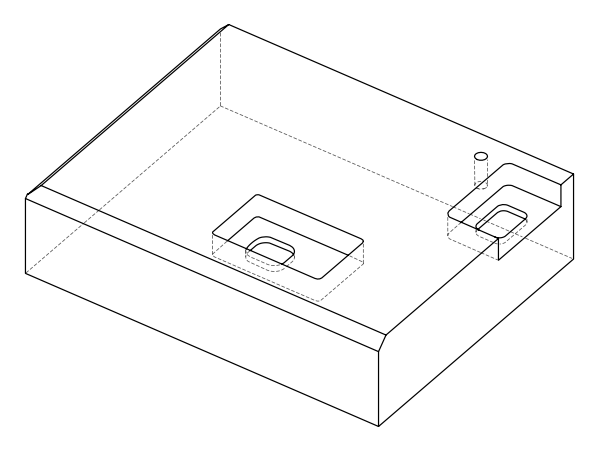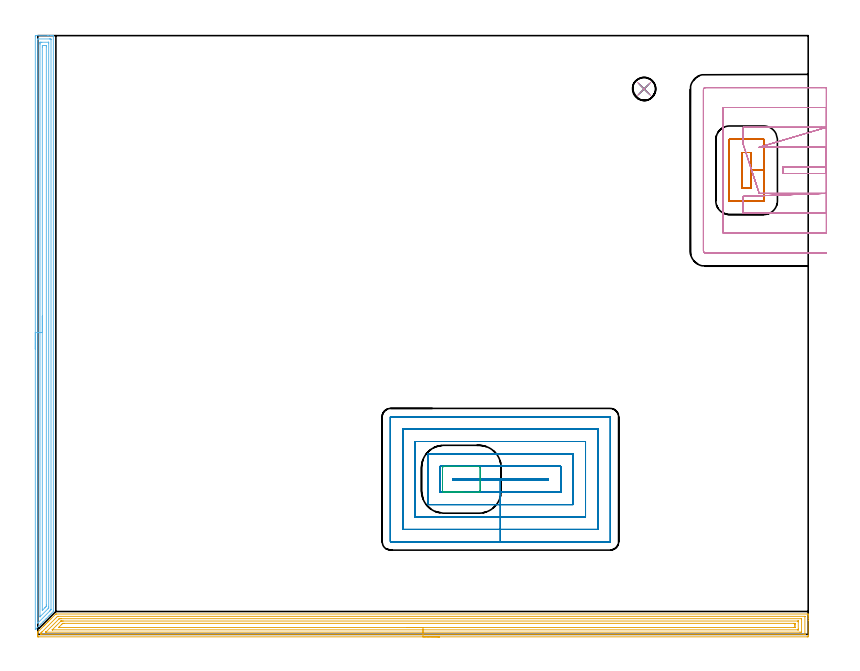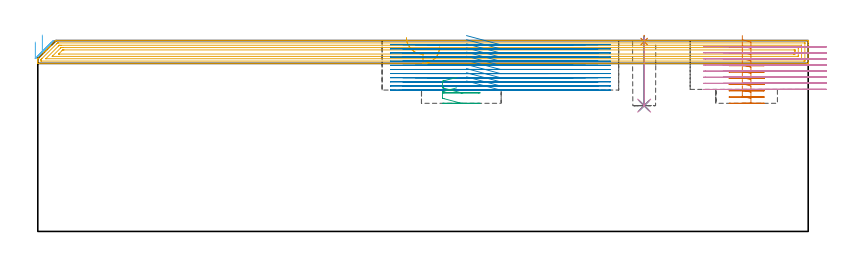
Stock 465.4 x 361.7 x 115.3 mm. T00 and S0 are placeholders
(PLAN: 10 operations, 8 tool changes, 95.9 min)
(1 SPOT_DRILL | STEP1POCKET | NXT0321_9005460120000 | 0.03 min | 3 mm3)
(2 DRILL_BLIND_HOLE_INTO_CENTER | STEP1POCKET | NXT0301_056 | 0.17 min | 2152 mm3)
(3 DRILL_TO_ENLARGE_BLIND_HOLE | STEP1POCKET | UGT0301_374 | 0.17 min | 3042 mm3)
(4 BORE_BLIND_HOLE | STEP1POCKET | UGT0332_064 | 0.17 min | 826 mm3)
(5 AREA_MILL | FG_CHAMFER_SURFACE | UGT0205_001 | 18.75 min | 44322 mm3)
(6 AREA_MILL_1 | FG_CHAMFER_SURFACE_1 | UGT0205_001 | 11.58 min | 20863 mm3)
(7 MILL_RECTANGULAR_POCKET | POCKET_RECTANGULAR_STRAIGHT | UGT0201_008 | Follow Part, ap 4, ae 75% | 4.65 min | 73220 mm3)
(8 MILL_RECTANGULAR_POCKET_1 | POCKET_RECTANGULAR_STRAIGHT_1 | NXT0201_013 | Follow Part, ap 2.5, ae 75% | 40.43 min | 365169 mm3)
(9 MILL_RECTANGULAR_POCKET_2 | POCKET_RECTANGULAR_STRAIGHT_2 | UGT0201_109 | Follow Part, ap 6.35, ae 75% | 0.6 min | 14490 mm3)
(10 MILL_SLOT | SLOT_PARTIAL_RECTANGULAR | UGT0201_008 | Follow Part, ap 4, ae 75% | 19.37 min | 185737 mm3)
(TOOL NXT0321_9005460120000 | NC Spot Drill, 142deg, 12mm, Carbide, Uncoated | D12 PA142 FL30 Z2)
(TOOL NXT0301_056 | Carbide Drill 8.5mm [860.1-0850-026A1-MM 2214] | D8.5 PA140 FL47 Z2)
(TOOL UGT0301_374 | Twist Drill Flat Bottom 13 mm | D13 PA180 FL101 Z2)
(TOOL UGT0332_064 | 14 mm Boring Bar Slip Fit | D14)
(TOOL UGT0205_001 | Chamfer Mill 20 x 3 x 45 deg. | D20 FL50 Z2)
(TOOL UGT0201_008 | End Mill 16 mm | D16 FL32 Z4)
(TOOL NXT0201_013 | ENDMILL 10mm | D10 FL30 Z4)
(TOOL UGT0201_109 | End Mill 25.4 mm | D25.4 FL25 Z2)
(OP 1 SPOT_DRILL)
G17 G21 G94 G90
T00 M6
G54
G17 G0 G90 X366.3 Y329.5 S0 M3
G43 Z125.3 H0
G94 G81 G98 Z114.693 F250. R118.3
G80
M5
M2
(OP 2 DRILL_BLIND_HOLE_INTO_CENTER)
G17 G21 G94 G90
T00 M6
G54
G17 G0 G90 X366.3 Y329.5 S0 M3
G43 Z125.3 H1
G94 G81 G98 Z76. F250. R117.3
G80
M5
M2
(OP 3 DRILL_TO_ENLARGE_BLIND_HOLE)
G17 G21 G94 G90
T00 M6
G54
G17 G0 G90 X366.3 Y329.5 S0 M3
G43 Z125.3 H0
G94 G73 G98 Z76. F250. Q9.825 R117.3
G80
M5
M2
(OP 4 BORE_BLIND_HOLE)
G17 G21 G94 G90
T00 M6
G54
G17 G0 G90 X366.3 Y329.5 S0 M3
G43 Z125.3 H0
G94 G85 G98 Z76. F250. R117.3
G80
M5
M2
(OP 5 AREA_MILL)
G17 G21 G94 G90
T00 M6
G54
G17 G0 G90 X242.7 Y-1.5 S1061 M3
G43 Z125.3 H0
Z111.5
G94 G1 X242.662 Z110.628 F250.
X242.548 Z109.764
X242.359 Z108.912
X242.097 Z108.08
X241.763 Z107.274
X241.36 Z106.5
X240.892 Z105.764
X240.36 Z105.072
X239.771 Z104.429
X239.128 Z103.84
X238.436 Z103.308
X237.7 Z102.84
X236.926 Z102.437
X236.12 Z102.103
X235.288 Z101.841
X234.436 Z101.652
X233.572 Z101.538
X232.7 Z101.5
X0.631
X0.36 Y-1.499 Z101.501
X0.011 Y-1.493 Z101.504
X0.004 Y-1.492 Z101.506
X0. Y-1.154 Z101.842
Y-0.64 Z102.357
Y-0.28 Z102.715
Y0.439 Z103.439
Y0.748 Z103.748
X0.001 Y1.11 Z104.104
X0.01 Y1.405 Z104.402
X0.07 Y1.467 Z104.466
X0.184 Y1.584 Z104.583
X3.428 Y4.828 Z107.828
X3.562 Y4.963 Z107.96
X3.612 Y5.013 Z108.011
X4.246 Y5.646 Z108.646
X4.435 Y5.837 Z108.833
X5.064 Y6.464 Z109.464
X5.103 Y6.503 Z109.502
X5.309 Y6.711 Z109.707
X5.881 Y7.282 Z110.281
X5.997 Y7.398 Z110.396
X6.183 Y7.585 Z110.581
X6.699 Y8.1 Z111.099
X7.057 Y8.459 Z111.455
X7.518 Y8.918 Z111.918
X7.931 Y9.333 Z112.329
X10.553 Y11.954 Z114.952
X10.851 Y12.249 Z115.248
X10.899 Y12.293 Z115.293
X11.363 Y12.3 Z115.3
X465.216
X465.39 Y12.297 Z115.289
X465.397 Y12.16 Z115.153
X465.4 Y12.015 Z115.015
Y11.8 Z114.8
Y11.08 Z114.075
Y9.847 Z112.844
Y8.459 Z111.454
Y-0.897 Z102.1
X465.396 Y-1.154 Z101.843
X465.39 Y-1.493 Z101.504
X465.119 Y-1.497 Z101.502
X464.769 Y-1.5 Z101.5
X232.7
Y-0.086 Z102.914
X2.22 Y-0.085 Z102.915
X2.061 Y-0.084 Z102.916
X2.023 Y-0.081 Z102.919
X2.011 Y-0.079 Z102.921
X2.008 Y-0.069 Z102.931
X2.004 Y-0.035 Z102.965
X2. Y0.129 Z103.129
X2.001 Y0.594 Z103.594
X2.003 Y0.799 Z103.799
X2.007 Y0.901 Z103.901
X2.011 Y0.949 Z103.949
X2.032 Y0.973 Z103.973
X2.42 Y1.37 Z104.37
X2.469 Y1.419 Z104.419
X11.363 Y10.313 Z113.313
X11.754 Y10.698 Z113.698
X11.925 Y10.864 Z113.864
X11.956 Y10.879 Z113.879
X11.997 Y10.881 Z113.881
X12.083 Y10.884 Z113.884
X12.257 Y10.885 Z113.885
X12.456 Y10.886 Z113.886
X463.18 Y10.885 Z113.885
X463.339 Y10.884 Z113.884
X463.377 Y10.881 Z113.881
X463.389 Y10.879 Z113.879
X463.392 Y10.869 Z113.869
X463.396 Y10.835 Z113.835
X463.4 Y10.671 Z113.671
X463.399 Y0.184 Z103.184
X463.395 Y0.047 Z103.047
X463.39 Y-0.062 Z102.938
X463.385 Y-0.08 Z102.92
X463.37 Y-0.081 Z102.919
X463.328 Y-0.083 Z102.917
X462.98 Y-0.085 Z102.915
X462.781 Y-0.086 Z102.914
X232.7
Y1.328 Z104.328
X5.103 Y1.329 Z104.329
X4.96 Y1.33 Z104.33
X4.867 Y1.333 Z104.333
X4.848 Y1.335 Z104.335
X4.865 Y1.356 Z104.356
X4.903 Y1.4 Z104.4
X4.967 Y1.467 Z104.467
X5.034 Y1.535 Z104.535
X12.548 Y9.048 Z112.048
X12.835 Y9.333 Z112.333
X12.942 Y9.434 Z112.434
X12.972 Y9.461 Z112.461
X13.016 Y9.465 Z112.465
X13.151 Y9.468 Z112.468
X13.904 Y9.471 Z112.471
X14.046
X461.192
X461.334 Y9.469 Z112.469
X461.373 Y9.467 Z112.467
X461.39 Y9.464 Z112.464
X461.392 Y9.454 Z112.454
X461.397 Y9.4 Z112.4
X461.399 Y9.333 Z112.333
Y1.467 Z104.467
X461.397 Y1.366 Z104.366
X461.393 Y1.341 Z104.341
X461.389 Y1.335 Z104.335
X461.38 Y1.333 Z104.333
X461.333 Y1.33 Z104.33
X461.192 Y1.329 Z104.329
X460.44 Y1.328 Z104.328
X232.7
Y2.743 Z105.743
X8.902
X8.821 Y2.744 Z105.744
X8.732 Y2.748 Z105.748
X8.712 Y2.75 Z105.75
X8.716 Y2.757 Z105.757
X8.744 Y2.79 Z105.79
X8.925 Y2.975 Z105.975
X13.787 Y7.838 Z110.838
X13.873 Y7.923 Z110.923
X13.945 Y7.991 Z110.991
X13.995 Y8.034 Z111.034
X14.02 Y8.05 Z111.05
X14.046 Y8.052 Z111.052
X14.458 Y8.056 Z111.056
X14.94 Y8.057 Z111.057
X15.351
X459.25
X459.296 Y8.056 Z111.056
X459.344 Y8.054 Z111.054
X459.38 Y8.05 Z111.05
X459.39 Y8.043 Z111.043
X459.392 Y8.019 Z111.019
X459.4 Y7.588 Z110.588
Y3.218 Z106.218
X459.394 Y2.78 Z105.78
X459.39 Y2.755 Z105.755
X459.387 Y2.749 Z105.749
X459.368 Y2.747 Z105.747
X459.283 Y2.744 Z105.744
X459.154 Y2.743 Z105.743
X458.992
X232.7
Y4.157 Z107.157
X13.082
X12.788 Y4.159 Z107.159
X12.641 Y4.162 Z107.162
X12.581 Y4.163 Z107.163
X12.588 Y4.178 Z107.178
X12.818 Y4.415 Z107.415
X13.062 Y4.663 Z107.663
X14.584 Y6.185 Z109.185
X14.94 Y6.537 Z109.537
X15.031 Y6.622 Z109.622
X15.064 Y6.636 Z109.636
X15.113 Y6.639 Z109.639
X15.215 Y6.641 Z109.641
X15.422 Y6.643 Z109.643
X15.834
X456.79
X457.154 Y6.642 Z109.642
X457.336 Y6.639 Z109.639
X457.379 Y6.636 Z109.636
X457.39 Y6.634 Z109.634
X457.393 Y6.618 Z109.618
X457.396 Y6.56 Z109.56
X457.4 Y6.047 Z109.047
Y5.837 Z108.837
Y5.173 Z108.173
Y4.963 Z107.963
X457.396 Y4.302 Z107.302
X457.39 Y4.205 Z107.205
X457.382 Y4.164 Z107.164
X457.338 Y4.162 Z107.162
X457.133 Y4.159 Z107.159
X456.72 Y4.157 Z107.157
X456.651
X232.7
X231.828 Z107.195
X230.964 Z107.309
X230.112 Z107.498
X229.28 Z107.76
X228.474 Z108.094
X227.7 Z108.497
X226.964 Z108.965
X226.272 Z109.496
X225.629 Z110.086
X225.04 Z110.729
X224.508 Z111.421
X224.04 Z112.157
X223.637 Z112.931
X223.303 Z113.737
X223.041 Z114.569
X222.852 Z115.42
X222.738 Z116.285
X222.7 Z117.157
G0 Z125.3
M5
M2
(OP 6 AREA_MILL_1)
G17 G21 G94 G90
T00 M6
G54
G17 G0 G90 X-1.5 Y172.3 S1061 M3
G43 Z125.3 H0
Z114.4
G94 G1 Y172.338 Z113.528 F250.
Y172.452 Z112.664
Y172.641 Z111.812
Y172.903 Z110.98
Y173.237 Z110.174
Y173.64 Z109.4
Y174.109 Z108.664
Y174.64 Z107.972
Y175.229 Z107.329
Y175.872 Z106.74
Y176.564 Z106.209
Y177.3 Z105.74
Y178.074 Z105.337
Y178.88 Z105.003
Y179.712 Z104.741
Y180.564 Z104.552
Y181.428 Z104.438
Y182.3 Z104.4
Y361.075
X-1.496 Y361.41 Z104.402
X-1.492 Y361.69 Z104.406
X-1.208 Y361.7 Z104.69
X6.173 Z112.068
X7.596 Z113.493
X7.951 Z113.846
X8.661 Z114.561
X8.954 Z114.853
X9.356 Y361.692 Z115.248
X9.397 Y361.69 Z115.288
X9.4 Y361.521 Z115.3
Y14.252
X9.399 Y13.805 Z115.286
X9.306 Y13.705 Z115.203
X8.41 Y12.81 Z114.31
X8.066 Y12.464 Z113.962
X7.502 Y11.902 Z113.402
X6.766 Y11.166 Z112.665
X4.987 Y9.387 Z110.887
X3.209 Y7.609 Z109.108
X1.807 Y6.207 Z107.707
X0.467 Y4.866 Z106.366
X-0.874 Y3.525 Z105.025
X-0.94 Y3.458 Z104.956
X-1.134 Y3.266 Z104.766
X-1.172 Y3.227 Z104.727
X-1.385 Y3.014 Z104.513
X-1.474 Y2.93 Z104.424
X-1.494 Y2.917 Z104.403
X-1.499 Y2.93 Z104.399
X-1.5 Y182.3 Z104.4
X-0.086 Z105.814
X-0.085 Y359.287 Z105.815
X-0.084 Y359.32 Z105.816
X-0.051 Y359.69 Z105.849
X0.428 Y359.699 Z106.328
X7.062 Y359.7 Z112.962
X7.542 Y359.699 Z113.442
X7.951 Y359.69 Z113.851
X7.984 Y359.287 Z113.884
X7.985 Y359.253 Z113.885
Y15.146
X7.984 Y15.113 Z113.884
X7.951 Y14.813 Z113.851
X7.676 Y14.529 Z113.576
X7.402 Y14.252 Z113.302
X7.232 Y14.081 Z113.132
X0.251 Y7.101 Z106.151
X0.098 Y6.951 Z105.998
X-0.051 Y6.811 Z105.849
X-0.083 Y7.101 Z105.817
X-0.085 Y7.135 Z105.815
X-0.086 Y182.3 Z105.814
X1.328 Z107.228
X1.329 Y356.605 Z107.229
X1.33 Y357.005 Z107.23
X1.333 Y357.499 Z107.233
X1.335 Y357.69 Z107.235
X1.53 Y357.697 Z107.43
X1.727 Y357.699 Z107.627
X2.417 Y357.7 Z108.317
X6.373 Y357.699 Z112.273
X6.506 Y357.695 Z112.406
X6.553 Y357.69 Z112.453
X6.566 Y357.686 Z112.466
X6.567 Y357.68 Z112.467
X6.57 Y357.633 Z112.47
X6.571 Y357.499 Z112.471
Y357.099
Y16.533
X6.569 Y16.04 Z112.469
X6.567 Y15.94 Z112.467
X6.565 Y15.893 Z112.465
X6.546 Y15.857 Z112.446
X6.452 Y15.759 Z112.352
X6.173 Y15.473 Z112.073
X1.377 Y10.676 Z107.277
X1.359 Y10.661 Z107.259
X1.347 Y10.653 Z107.247
X1.335 Y10.648 Z107.235
X1.332 Y10.659 Z107.232
X1.33 Y10.676 Z107.23
X1.329 Y10.719 Z107.229
Y11.077
X1.328 Y182.3 Z107.228
X2.743 Z108.643
Y354.818
X2.747 Y355.58 Z108.647
X2.749 Y355.684 Z108.649
X2.847 Y355.69 Z108.747
X3.067 Y355.696 Z108.967
X3.505 Y355.7 Z109.405
X4.395 Z110.295
X4.837 Y355.696 Z110.737
X5.053 Y355.691 Z110.953
X5.15 Y355.686 Z111.05
X5.152 Y355.613 Z111.052
X5.157 Y354.945 Z111.057
Y17.827
X5.153 Y17.065 Z111.053
X5.15 Y16.934 Z111.05
X4.783 Y16.543 Z110.683
X4.395 Y16.144 Z110.295
X4.343 Y16.092 Z110.243
X2.934 Y14.683 Z108.834
X2.858 Y14.609 Z108.758
X2.793 Y14.548 Z108.693
X2.756 Y14.515 Z108.656
X2.75 Y14.564 Z108.65
X2.744 Y15.018 Z108.644
X2.743 Y15.146 Z108.643
Y182.3
Y183.172 Z108.681
Y184.037 Z108.795
Y184.888 Z108.983
Y185.72 Z109.246
Y186.526 Z109.58
Y187.3 Z109.982
Y188.036 Z110.451
Y188.728 Z110.982
Y189.371 Z111.572
Y189.96 Z112.215
Y190.492 Z112.907
Y190.96 Z113.643
Y191.363 Z114.417
Y191.697 Z115.223
Y191.959 Z116.055
Y192.148 Z116.906
Y192.262 Z117.771
Y192.3 Z118.643
G0 Z125.3
M5
M2
(OP 7 MILL_RECTANGULAR_POCKET)
G17 G21 G94 G90
T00 M6
G54
G17 G0 G90 X425.6 Y278.991 S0 M3
G43 Z125.3 H0
Z118.3
G94 G1 Y269.6 Z115.784 F250.
X430.8 Z114.39
Y280.35 Z111.51
Y291.1 F500.
X425.6
Y269.6
X430.8
Y280.35
X438.8
Y298.8
G3 X438.5 Y299.1 R0.3
G1 X417.9
G3 X417.6 Y298.8 R0.3
G1 Y261.9
G3 X417.9 Y261.6 R0.3
G1 X438.5
G3 X438.8 Y261.9 R0.3
G1 Y280.35
Y281.35
G0 X425.6 Y278.991 Z114.51
G1 Y269.6 Z111.994 F250.
X430.8 Z110.6
Y280.35 Z107.72
Y291.1 F500.
X425.6
Y269.6
X430.8
Y280.35
X438.8
Y298.8
G3 X438.5 Y299.1 R0.3
G1 X417.9
G3 X417.6 Y298.8 R0.3
G1 Y261.9
G3 X417.9 Y261.6 R0.3
G1 X438.5
G3 X438.8 Y261.9 R0.3
G1 Y280.35
Y281.35
G0 X425.6 Y278.991 Z110.72
G1 Y269.6 Z108.204 F250.
X430.8 Z106.81
Y280.35 Z103.93
Y291.1 F500.
X425.6
Y269.6
X430.8
Y280.35
X438.8
Y298.8
G3 X438.5 Y299.1 R0.3
G1 X417.9
G3 X417.6 Y298.8 R0.3
G1 Y261.9
G3 X417.9 Y261.6 R0.3
G1 X438.5
G3 X438.8 Y261.9 R0.3
G1 Y280.35
Y281.35
G0 X425.6 Y278.991 Z106.93
G1 Y269.6 Z104.414 F250.
X430.8 Z103.02
Y280.35 Z100.14
Y291.1 F500.
X425.6
Y269.6
X430.8
Y280.35
X438.8
Y298.8
G3 X438.5 Y299.1 R0.3
G1 X417.9
G3 X417.6 Y298.8 R0.3
G1 Y261.9
G3 X417.9 Y261.6 R0.3
G1 X438.5
G3 X438.8 Y261.9 R0.3
G1 Y280.35
Y281.35
G0 X425.6 Y278.991 Z103.14
G1 Y269.6 Z100.624 F250.
X430.8 Z99.23
Y280.35 Z96.35
Y291.1 F500.
X425.6
Y269.6
X430.8
Y280.35
X438.8
Y298.8
G3 X438.5 Y299.1 R0.3
G1 X417.9
G3 X417.6 Y298.8 R0.3
G1 Y261.9
G3 X417.9 Y261.6 R0.3
G1 X438.5
G3 X438.8 Y261.9 R0.3
G1 Y280.35
Y281.35
G0 X425.6 Y278.991 Z99.35
G1 Y269.6 Z96.834 F250.
X430.8 Z95.44
Y280.35 Z92.56
Y291.1 F500.
X425.6
Y269.6
X430.8
Y280.35
X438.8
Y298.8
G3 X438.5 Y299.1 R0.3
G1 X417.9
G3 X417.6 Y298.8 R0.3
G1 Y261.9
G3 X417.9 Y261.6 R0.3
G1 X438.5
G3 X438.8 Y261.9 R0.3
G1 Y280.35
Y281.35
G0 X425.6 Y278.991 Z95.56
G1 Y269.6 Z93.044 F250.
X430.8 Z91.65
Y280.35 Z88.77
Y291.1 F500.
X425.6
Y269.6
X430.8
Y280.35
X438.8
Y298.8
G3 X438.5 Y299.1 R0.3
G1 X417.9
G3 X417.6 Y298.8 R0.3
G1 Y261.9
G3 X417.9 Y261.6 R0.3
G1 X438.5
G3 X438.8 Y261.9 R0.3
G1 Y280.35
Y281.35
G0 X425.6 Y278.991 Z91.77
G1 Y269.6 Z89.254 F250.
X430.8 Z87.86
Y280.35 Z84.98
Y291.1 F500.
X425.6
Y269.6
X430.8
Y280.35
X438.8
Y298.8
G3 X438.5 Y299.1 R0.3
G1 X417.9
G3 X417.6 Y298.8 R0.3
G1 Y261.9
G3 X417.9 Y261.6 R0.3
G1 X438.5
G3 X438.8 Y261.9 R0.3
G1 Y280.35
Y281.35
G0 X425.6 Y278.991 Z87.98
G1 Y269.6 Z85.464 F250.
X430.8 Z84.07
Y280.35 Z81.19
Y291.1 F500.
X425.6
Y269.6
X430.8
Y280.35
X438.8
Y298.8
G3 X438.5 Y299.1 R0.3
G1 X417.9
G3 X417.6 Y298.8 R0.3
G1 Y261.9
G3 X417.9 Y261.6 R0.3
G1 X438.5
G3 X438.8 Y261.9 R0.3
G1 Y280.35
Y281.35
G0 X425.6 Y278.991 Z84.19
G1 Y269.6 Z81.674 F250.
X430.8 Z80.28
Y280.35 Z77.4
Y291.1 F500.
X425.6
Y269.6
X430.8
Y280.35
X438.8
Y298.8
G3 X438.5 Y299.1 R0.3
G1 X417.9
G3 X417.6 Y298.8 R0.3
G1 Y261.9
G3 X417.9 Y261.6 R0.3
G1 X438.5
G3 X438.8 Y261.9 R0.3
G1 Y280.35
Y281.35
G0 Z125.3
M5
M2
(OP 8 MILL_RECTANGULAR_POCKET_1)
G17 G21 G94 G90
T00 M6
G54
G17 G0 G90 X258.955 Y93.4 S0 M3
G43 Z125.3 H0
Z118.3
G94 G1 X279.45 Z112.808 F250.
X308.4 F500.
Y94.
X250.5
Y93.4
X279.45
Y85.9
X315.9
Y101.5
X243.
Y85.9
X279.45
Y78.4
X323.4
Y109.
X235.5
Y78.4
X279.45
Y70.9
X330.9
Y116.5
X228.
Y70.9
X279.45
Y63.4
X338.4
Y124.
X220.5
Y63.4
X279.45
Y55.9
X345.7
G3 X345.9 Y56.1 R0.2
G1 Y131.3
G3 X345.7 Y131.5 R0.2
G1 X213.2
G3 X213. Y131.3 R0.2
G1 Y56.1
G3 X213.2 Y55.9 R0.2
G1 X279.45
X280.45
G0 X258.955 Y93.4 Z115.808
G1 X279.45 Z110.317 F250.
X308.4 F500.
Y94.
X250.5
Y93.4
X279.45
Y85.9
X315.9
Y101.5
X243.
Y85.9
X279.45
Y78.4
X323.4
Y109.
X235.5
Y78.4
X279.45
Y70.9
X330.9
Y116.5
X228.
Y70.9
X279.45
Y63.4
X338.4
Y124.
X220.5
Y63.4
X279.45
Y55.9
X345.7
G3 X345.9 Y56.1 R0.2
G1 Y131.3
G3 X345.7 Y131.5 R0.2
G1 X213.2
G3 X213. Y131.3 R0.2
G1 Y56.1
G3 X213.2 Y55.9 R0.2
G1 X279.45
X280.45
G0 X258.955 Y93.4 Z113.317
G1 X279.45 Z107.825 F250.
X308.4 F500.
Y94.
X250.5
Y93.4
X279.45
Y85.9
X315.9
Y101.5
X243.
Y85.9
X279.45
Y78.4
X323.4
Y109.
X235.5
Y78.4
X279.45
Y70.9
X330.9
Y116.5
X228.
Y70.9
X279.45
Y63.4
X338.4
Y124.
X220.5
Y63.4
X279.45
Y55.9
X345.7
G3 X345.9 Y56.1 R0.2
G1 Y131.3
G3 X345.7 Y131.5 R0.2
G1 X213.2
G3 X213. Y131.3 R0.2
G1 Y56.1
G3 X213.2 Y55.9 R0.2
G1 X279.45
X280.45
G0 X258.955 Y93.4 Z110.825
G1 X279.45 Z105.333 F250.
X308.4 F500.
Y94.
X250.5
Y93.4
X279.45
Y85.9
X315.9
Y101.5
X243.
Y85.9
X279.45
Y78.4
X323.4
Y109.
X235.5
Y78.4
X279.45
Y70.9
X330.9
Y116.5
X228.
Y70.9
X279.45
Y63.4
X338.4
Y124.
X220.5
Y63.4
X279.45
Y55.9
X345.7
G3 X345.9 Y56.1 R0.2
G1 Y131.3
G3 X345.7 Y131.5 R0.2
G1 X213.2
G3 X213. Y131.3 R0.2
G1 Y56.1
G3 X213.2 Y55.9 R0.2
G1 X279.45
X280.45
G0 X258.955 Y93.4 Z108.333
G1 X279.45 Z102.842 F250.
X308.4 F500.
Y94.
X250.5
Y93.4
X279.45
Y85.9
X315.9
Y101.5
X243.
Y85.9
X279.45
Y78.4
X323.4
Y109.
X235.5
Y78.4
X279.45
Y70.9
X330.9
Y116.5
X228.
Y70.9
X279.45
Y63.4
X338.4
Y124.
X220.5
Y63.4
X279.45
Y55.9
X345.7
G3 X345.9 Y56.1 R0.2
G1 Y131.3
G3 X345.7 Y131.5 R0.2
G1 X213.2
G3 X213. Y131.3 R0.2
G1 Y56.1
G3 X213.2 Y55.9 R0.2
G1 X279.45
X280.45
G0 X258.955 Y93.4 Z105.842
G1 X279.45 Z100.35 F250.
X308.4 F500.
Y94.
X250.5
Y93.4
X279.45
Y85.9
X315.9
Y101.5
X243.
Y85.9
X279.45
Y78.4
X323.4
Y109.
X235.5
Y78.4
X279.45
Y70.9
X330.9
Y116.5
X228.
Y70.9
X279.45
Y63.4
X338.4
Y124.
X220.5
Y63.4
X279.45
Y55.9
X345.7
G3 X345.9 Y56.1 R0.2
G1 Y131.3
G3 X345.7 Y131.5 R0.2
G1 X213.2
G3 X213. Y131.3 R0.2
G1 Y56.1
G3 X213.2 Y55.9 R0.2
G1 X279.45
X280.45
G0 X258.955 Y93.4 Z103.35
G1 X279.45 Z97.858 F250.
X308.4 F500.
Y94.
X250.5
Y93.4
X279.45
Y85.9
X315.9
Y101.5
X243.
Y85.9
X279.45
Y78.4
X323.4
Y109.
X235.5
Y78.4
X279.45
Y70.9
X330.9
Y116.5
X228.
Y70.9
X279.45
Y63.4
X338.4
Y124.
X220.5
Y63.4
X279.45
Y55.9
X345.7
G3 X345.9 Y56.1 R0.2
G1 Y131.3
G3 X345.7 Y131.5 R0.2
G1 X213.2
G3 X213. Y131.3 R0.2
G1 Y56.1
G3 X213.2 Y55.9 R0.2
G1 X279.45
X280.45
G0 X258.955 Y93.4 Z100.858
G1 X279.45 Z95.367 F250.
X308.4 F500.
Y94.
X250.5
Y93.4
X279.45
Y85.9
X315.9
Y101.5
X243.
Y85.9
X279.45
Y78.4
X323.4
Y109.
X235.5
Y78.4
X279.45
Y70.9
X330.9
Y116.5
X228.
Y70.9
X279.45
Y63.4
X338.4
Y124.
X220.5
Y63.4
X279.45
Y55.9
X345.7
G3 X345.9 Y56.1 R0.2
G1 Y131.3
G3 X345.7 Y131.5 R0.2
G1 X213.2
G3 X213. Y131.3 R0.2
G1 Y56.1
G3 X213.2 Y55.9 R0.2
G1 X279.45
X280.45
G0 X258.955 Y93.4 Z98.367
G1 X279.45 Z92.875 F250.
X308.4 F500.
Y94.
X250.5
Y93.4
X279.45
Y85.9
X315.9
Y101.5
X243.
Y85.9
X279.45
Y78.4
X323.4
Y109.
X235.5
Y78.4
X279.45
Y70.9
X330.9
Y116.5
X228.
Y70.9
X279.45
Y63.4
X338.4
Y124.
X220.5
Y63.4
X279.45
Y55.9
X345.7
G3 X345.9 Y56.1 R0.2
G1 Y131.3
G3 X345.7 Y131.5 R0.2
G1 X213.2
G3 X213. Y131.3 R0.2
G1 Y56.1
G3 X213.2 Y55.9 R0.2
G1 X279.45
X280.45
G0 X258.955 Y93.4 Z95.875
G1 X279.45 Z90.383 F250.
X308.4 F500.
Y94.
X250.5
Y93.4
X279.45
Y85.9
X315.9
Y101.5
X243.
Y85.9
X279.45
Y78.4
X323.4
Y109.
X235.5
Y78.4
X279.45
Y70.9
X330.9
Y116.5
X228.
Y70.9
X279.45
Y63.4
X338.4
Y124.
X220.5
Y63.4
X279.45
Y55.9
X345.7
G3 X345.9 Y56.1 R0.2
G1 Y131.3
G3 X345.7 Y131.5 R0.2
G1 X213.2
G3 X213. Y131.3 R0.2
G1 Y56.1
G3 X213.2 Y55.9 R0.2
G1 X279.45
X280.45
G0 X258.955 Y93.4 Z93.383
G1 X279.45 Z87.892 F250.
X308.4 F500.
Y94.
X250.5
Y93.4
X279.45
Y85.9
X315.9
Y101.5
X243.
Y85.9
X279.45
Y78.4
X323.4
Y109.
X235.5
Y78.4
X279.45
Y70.9
X330.9
Y116.5
X228.
Y70.9
X279.45
Y63.4
X338.4
Y124.
X220.5
Y63.4
X279.45
Y55.9
X345.7
G3 X345.9 Y56.1 R0.2
G1 Y131.3
G3 X345.7 Y131.5 R0.2
G1 X213.2
G3 X213. Y131.3 R0.2
G1 Y56.1
G3 X213.2 Y55.9 R0.2
G1 X279.45
X280.45
G0 X258.955 Y93.4 Z90.892
G1 X279.45 Z85.4 F250.
X308.4 F500.
Y94.
X250.5
Y93.4
X279.45
Y85.9
X315.9
Y101.5
X243.
Y85.9
X279.45
Y78.4
X323.4
Y109.
X235.5
Y78.4
X279.45
Y70.9
X330.9
Y116.5
X228.
Y70.9
X279.45
Y63.4
X338.4
Y124.
X220.5
Y63.4
X279.45
Y55.9
X345.7
G3 X345.9 Y56.1 R0.2
G1 Y131.3
G3 X345.7 Y131.5 R0.2
G1 X213.2
G3 X213. Y131.3 R0.2
G1 Y56.1
G3 X213.2 Y55.9 R0.2
G1 X279.45
X280.45
G0 Z125.3
M5
M2
(OP 9 MILL_RECTANGULAR_POCKET_2)
G17 G21 G94 G90
T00 M6
G54
G17 G0 G90 X252.999 Y101.5 S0 M3
G43 Z125.3 H0
Z93.033
G94 G1 X245.3 Z90.97 F250.
X245.21 Z90.946
X245.001 Y101.447 Z90.889
X244.812 Y101.341 Z90.831
X244.659 Y101.188 Z90.773
X244.553 Y100.999 Z90.715
X244.5 Y100.79 Z90.657
Y86.61 Z86.857
X244.553 Y86.401 Z86.799
X244.659 Y86.212 Z86.741
X244.812 Y86.059 Z86.683
X245.001 Y85.953 Z86.625
X245.21 Y85.9 Z86.568
X245.3 Z86.544
X255.85 Z83.717
X266.4 F500.
G3 X267.2 Y86.7 R0.8
G1 Y100.7
G3 X266.4 Y101.5 R0.8
G1 X245.3
G3 X244.5 Y100.7 R0.8
G1 Y86.7
G3 X245.3 Y85.9 R0.8
G1 X255.85
X256.85
G0 X252.999 Y101.5 Z86.717
G1 X245.3 Z84.654 F250.
X245.21 Z84.63
X245.001 Y101.447 Z84.572
X244.812 Y101.341 Z84.514
X244.659 Y101.188 Z84.456
X244.553 Y100.999 Z84.398
X244.5 Y100.79 Z84.34
Y86.61 Z80.541
X244.553 Y86.401 Z80.483
X244.659 Y86.212 Z80.425
X244.812 Y86.059 Z80.367
X245.001 Y85.953 Z80.309
X245.21 Y85.9 Z80.251
X245.3 Z80.227
X255.85 Z77.4
X266.4 F500.
G3 X267.2 Y86.7 R0.8
G1 Y100.7
G3 X266.4 Y101.5 R0.8
G1 X245.3
G3 X244.5 Y100.7 R0.8
G1 Y86.7
G3 X245.3 Y85.9 R0.8
G1 X255.85
X256.85
G0 Z125.3
M5
M2
(OP 10 MILL_SLOT)
G17 G21 G94 G90
T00 M6
G54
G17 G0 G90 X476.4 Y282.3 S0 M3
G43 Z125.3 H0
Z111.612
G94 G1 X473.4 F250.
X450.1 F500.
Y278.4
X473.4
X476.4 F250.
Y294.3
X473.4
X438.8 F500.
X435.8 F250.
X476.4 Y306.3 F500.
X473.4 F250.
X426.1 F500.
Y299.1
Y296.1 F250.
X435.8 Y266.4 F500.
X438.8 F250.
X473.4 F500.
X476.4 F250.
X426.1 Y264.6 F500.
Y261.6 F250.
Y254.4 F500.
X473.4
X476.4 F250.
Y318.3
X473.4
X414.1 F500.
Y242.4
X473.4
X476.4 F250.
Y330.3
X473.4
X403.4 F500.
G3 X402.1 Y329. R1.3
G1 Y231.7
G3 X403.4 Y230.4 R1.3
G1 X473.4
X476.4 F250.
G0 Y282.3 Z107.925
G1 X473.4
X450.1 F500.
Y278.4
X473.4
X476.4 F250.
Y294.3
X473.4
X438.8 F500.
X435.8 F250.
X476.4 Y306.3 F500.
X473.4 F250.
X426.1 F500.
Y299.1
Y296.1 F250.
X435.8 Y266.4 F500.
X438.8 F250.
X473.4 F500.
X476.4 F250.
X426.1 Y264.6 F500.
Y261.6 F250.
Y254.4 F500.
X473.4
X476.4 F250.
Y318.3
X473.4
X414.1 F500.
Y242.4
X473.4
X476.4 F250.
Y330.3
X473.4
X403.4 F500.
G3 X402.1 Y329. R1.3
G1 Y231.7
G3 X403.4 Y230.4 R1.3
G1 X473.4
X476.4 F250.
G0 Y282.3 Z104.237
G1 X473.4
X450.1 F500.
Y278.4
X473.4
X476.4 F250.
Y294.3
X473.4
X438.8 F500.
X435.8 F250.
X476.4 Y306.3 F500.
X473.4 F250.
X426.1 F500.
Y299.1
Y296.1 F250.
X435.8 Y266.4 F500.
X438.8 F250.
X473.4 F500.
X476.4 F250.
X426.1 Y264.6 F500.
Y261.6 F250.
Y254.4 F500.
X473.4
X476.4 F250.
Y318.3
X473.4
X414.1 F500.
Y242.4
X473.4
X476.4 F250.
Y330.3
X473.4
X403.4 F500.
G3 X402.1 Y329. R1.3
G1 Y231.7
G3 X403.4 Y230.4 R1.3
G1 X473.4
X476.4 F250.
G0 Y282.3 Z100.55
G1 X473.4
X450.1 F500.
Y278.4
X473.4
X476.4 F250.
Y294.3
X473.4
X438.8 F500.
X435.8 F250.
X476.4 Y306.3 F500.
X473.4 F250.
X426.1 F500.
Y299.1
Y296.1 F250.
X435.8 Y266.4 F500.
X438.8 F250.
X473.4 F500.
X476.4 F250.
X426.1 Y264.6 F500.
Y261.6 F250.
Y254.4 F500.
X473.4
X476.4 F250.
Y318.3
X473.4
X414.1 F500.
Y242.4
X473.4
X476.4 F250.
Y330.3
X473.4
X403.4 F500.
G3 X402.1 Y329. R1.3
G1 Y231.7
G3 X403.4 Y230.4 R1.3
G1 X473.4
X476.4 F250.
G0 Y282.3 Z96.862
G1 X473.4
X450.1 F500.
Y278.4
X473.4
X476.4 F250.
Y294.3
X473.4
X438.8 F500.
X435.8 F250.
X476.4 Y306.3 F500.
X473.4 F250.
X426.1 F500.
Y299.1
Y296.1 F250.
X435.8 Y266.4 F500.
X438.8 F250.
X473.4 F500.
X476.4 F250.
X426.1 Y264.6 F500.
Y261.6 F250.
Y254.4 F500.
X473.4
X476.4 F250.
Y318.3
X473.4
X414.1 F500.
Y242.4
X473.4
X476.4 F250.
Y330.3
X473.4
X403.4 F500.
G3 X402.1 Y329. R1.3
G1 Y231.7
G3 X403.4 Y230.4 R1.3
G1 X473.4
X476.4 F250.
G0 Y282.3 Z93.175
G1 X473.4
X450.1 F500.
Y278.4
X473.4
X476.4 F250.
Y294.3
X473.4
X438.8 F500.
X435.8 F250.
X476.4 Y306.3 F500.
X473.4 F250.
X426.1 F500.
Y299.1
Y296.1 F250.
X435.8 Y266.4 F500.
X438.8 F250.
X473.4 F500.
X476.4 F250.
X426.1 Y264.6 F500.
Y261.6 F250.
Y254.4 F500.
X473.4
X476.4 F250.
Y318.3
X473.4
X414.1 F500.
Y242.4
X473.4
X476.4 F250.
Y330.3
X473.4
X403.4 F500.
G3 X402.1 Y329. R1.3
G1 Y231.7
G3 X403.4 Y230.4 R1.3
G1 X473.4
X476.4 F250.
G0 Y282.3 Z89.487
G1 X473.4
X450.1 F500.
Y278.4
X473.4
X476.4 F250.
Y294.3
X473.4
X438.8 F500.
X435.8 F250.
X476.4 Y306.3 F500.
X473.4 F250.
X426.1 F500.
Y299.1
Y296.1 F250.
X435.8 Y266.4 F500.
X438.8 F250.
X473.4 F500.
X476.4 F250.
X426.1 Y264.6 F500.
Y261.6 F250.
Y254.4 F500.
X473.4
X476.4 F250.
Y318.3
X473.4
X414.1 F500.
Y242.4
X473.4
X476.4 F250.
Y330.3
X473.4
X403.4 F500.
G3 X402.1 Y329. R1.3
G1 Y231.7
G3 X403.4 Y230.4 R1.3
G1 X473.4
X476.4 F250.
G0 Y282.3 Z85.8
G1 X473.4
X450.1 F500.
Y278.4
X473.4
X476.4 F250.
Y294.3
X473.4
X438.8 F500.
X435.8 F250.
X476.4 Y306.3 F500.
X473.4 F250.
X426.1 F500.
Y299.1
Y296.1 F250.
X435.8 Y266.4 F500.
X438.8 F250.
X473.4 F500.
X476.4 F250.
X426.1 Y264.6 F500.
Y261.6 F250.
Y254.4 F500.
X473.4
X476.4 F250.
Y318.3
X473.4
X414.1 F500.
Y242.4
X473.4
X476.4 F250.
Y330.3
X473.4
X403.4 F500.
G3 X402.1 Y329. R1.3
G1 Y231.7
G3 X403.4 Y230.4 R1.3
G1 X473.4
X476.4 F250.
G0 Z125.3
M5
M2
